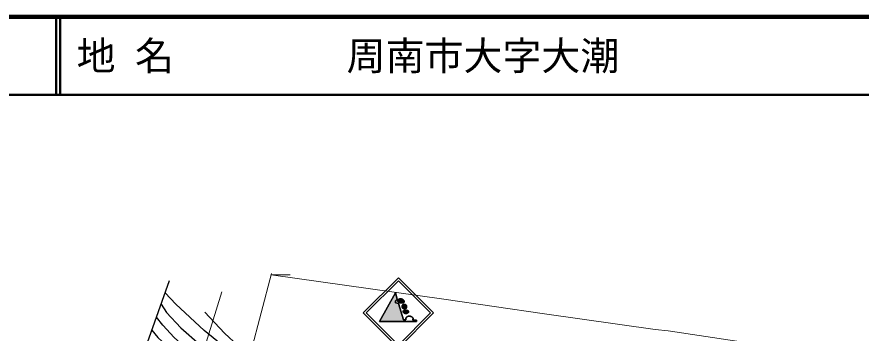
# Model space of a CAD drawing. Units: millimetres, scale not verified. Extents: x 40000 to 680000, y 20000 to 380000.
# Drawn here: x 362717 to 471056, y 339420 to 380000 of the extents above; entities that cross this region are included whole.
import ezdxf
from ezdxf.enums import TextEntityAlignment as Align

# ---------------------------------------------------------------- set-up
doc = ezdxf.new("R2010")
doc.units = ezdxf.units.MM
doc.header["$LTSCALE"] = 1000
for name, color, linetype, lineweight in [('M-BGD', 7, 'Continuous', 25), ('M-BMK-OTRS', 5, 'Continuous', 25), ('M-STR-HTXT', 7, 'Continuous', 13), ('M-STR-STRC', 7, 'Continuous', 25), ('M-TTL', 2, 'Continuous', 140), ('M-TTL-LINE', 7, 'Continuous', 50)]:
    doc.layers.add(name, color=color, linetype=linetype, lineweight=lineweight)
doc.layers.add('M-TTL-TXT', color=7, linetype='Continuous')
doc.styles.add('ＭＳ ゴシック', font='')
doc.styles.get('ＭＳ ゴシック').set_extended_font_data('MS Gothic')

msp = doc.modelspace()

# ---------------------------------------------------------------- hatches: boundary and pattern name
at = {"layer": 'M-STR-STRC'}
for points in [[(411710, 343237), (411292, 343302), (411292, 343554), (411537, 343785), (411306, 344593), (409233, 340892), (412378, 340892)], [(412363, 343625), (412347, 343644), (412331, 343662), (412303, 343691), (412274, 343718), (412244, 343743), (412214, 343765), (412183, 343786), (412151, 343803), (412118, 343819), (412084, 343832), (412049, 343842), (412013, 343850), (411976, 343854), (411940, 343854), (411903, 343849), (411867, 343842), (411831, 343831), (411795, 343817), (411759, 343801), (411723, 343782), (411688, 343763), (411653, 343742), (411634, 343728), (411617, 343712), (411603, 343693), (411592, 343673), (411582, 343652), (411575, 343630), (411571, 343608), (411569, 343586), (411570, 343566), (411573, 343547), (411576, 343538), (411580, 343529), (411584, 343520), (411589, 343512), (411594, 343503), (411601, 343494), (411607, 343485), (411615, 343475), (411623, 343465), (411631, 343453), (411649, 343429), (411667, 343409), (411685, 343391), (411703, 343376), (411721, 343363), (411740, 343351), (411759, 343341), (411778, 343332), (411798, 343324), (411818, 343316), (411864, 343299), (411912, 343283), (411961, 343268), (412012, 343255), (412064, 343247), (412115, 343242), (412166, 343243), (412216, 343250), (412264, 343265), (412309, 343287), (412328, 343300), (412346, 343314), (412363, 343329), (412378, 343346), (412392, 343363), (412405, 343382), (412415, 343401), (412423, 343420), (412429, 343440), (412432, 343460), (412432, 343482), (412429, 343503), (412423, 343524), (412415, 343545), (412404, 343565), (412392, 343585), (412378, 343605)], [(412765, 342850), (412758, 342875), (412749, 342899), (412739, 342922), (412726, 342945), (412712, 342967), (412696, 342987), (412678, 343006), (412659, 343024), (412639, 343040), (412617, 343055), (412594, 343068), (412571, 343080), (412546, 343089), (412521, 343097), (412496, 343103), (412470, 343107), (412444, 343109), (412417, 343109), (412392, 343107), (412368, 343104), (412343, 343099), (412319, 343093), (412296, 343084), (412273, 343075), (412251, 343063), (412230, 343050), (412210, 343036), (412192, 343020), (412180, 343008), (412169, 342996), (412159, 342983), (412150, 342969), (412141, 342955), (412132, 342941), (412125, 342926), (412118, 342910), (412112, 342894), (412107, 342878), (412104, 342868), (412102, 342858), (412099, 342847), (412098, 342837), (412097, 342827), (412096, 342816), (412096, 342806), (412097, 342796), (412099, 342786), (412101, 342776), (412119, 342734), (412143, 342696), (412174, 342661), (412210, 342631), (412251, 342605), (412296, 342583), (412344, 342565), (412393, 342553), (412444, 342545), (412495, 342542), (412520, 342542), (412545, 342544), (412569, 342547), (412593, 342552), (412616, 342558), (412638, 342567), (412658, 342578), (412677, 342590), (412695, 342605), (412710, 342623), (412722, 342638), (412732, 342654), (412741, 342671), (412749, 342688), (412756, 342706), (412762, 342724), (412766, 342742), (412769, 342761), (412771, 342780), (412771, 342799), (412769, 342825)], [(412967, 342108), (412972, 342122), (412976, 342137), (412978, 342152), (412979, 342167), (412978, 342186), (412974, 342204), (412968, 342222), (412961, 342240), (412952, 342257), (412941, 342274), (412929, 342290), (412916, 342304), (412901, 342318), (412886, 342330), (412867, 342342), (412848, 342352), (412827, 342361), (412806, 342368), (412785, 342373), (412763, 342377), (412740, 342380), (412717, 342382), (412693, 342383), (412669, 342385), (412630, 342386), (412591, 342385), (412554, 342382), (412516, 342377), (412480, 342370), (412445, 342360), (412412, 342347), (412380, 342331), (412350, 342312), (412323, 342290), (412312, 342279), (412304, 342267), (412296, 342253), (412291, 342239), (412286, 342223), (412283, 342208), (412282, 342192), (412281, 342176), (412283, 342161), (412285, 342146), (412290, 342129), (412297, 342112), (412305, 342097), (412316, 342082), (412328, 342068), (412341, 342054), (412356, 342040), (412371, 342025), (412388, 342009), (412406, 341991), (412428, 341970), (412451, 341952), (412473, 341937), (412495, 341924), (412518, 341914), (412540, 341907), (412563, 341901), (412586, 341898), (412609, 341897), (412633, 341897), (412663, 341899), (412694, 341904), (412725, 341911), (412755, 341921), (412785, 341933), (412814, 341947), (412842, 341964), (412869, 341982), (412893, 342004), (412916, 342027), (412927, 342040), (412937, 342052), (412946, 342066), (412954, 342079), (412961, 342093)]]:
    msp.add_hatch(color=256, dxfattribs=at).paths.add_polyline_path(points)

# ---------------------------------------------------------------- linework, layer by layer
at = {"layer": 'M-BGD'}
for points in [[(427805, 319771), (421131, 321586), (416544, 323164), (412143, 324807), (408032, 326581), (404143, 328338), (401800, 329432), (398134, 331278), (394842, 333383), (392713, 334985), (390229, 336917), (386770, 339747), (383107, 343139), (381758, 344608)], [(381226, 343125), (381937, 342077), (383770, 340077), (386202, 337972), (388401, 336231), (390734, 334503), (392959, 333092), (395362, 331633), (399271, 329554), (403391, 327628), (406801, 326032), (409468, 324901), (413077, 323472), (415448, 322596), (422228, 320364), (425453, 319337), (427000, 318838)], [(426477, 317998), (423770, 318700), (419970, 319902), (415944, 321264), (413019, 322202), (409613, 323496), (406360, 324713), (404518, 325478), (401945, 326665), (398158, 328512), (395939, 329653), (394080, 330690), (390969, 332652), (389381, 333710), (386559, 335799), (384638, 337284), (382910, 338836), (381462, 340456), (380634, 341470)], [(386835, 342102), (389356, 339430), (391100, 337774), (395790, 334277), (397652, 333040), (400484, 331522), (404671, 329253), (406964, 328317), (413111, 325719), (418948, 323395), (423755, 321600), (428630, 320267)], [(380035, 339796), (380807, 338872), (383041, 336799), (383974, 335723), (385437, 334687), (386758, 333667), (388468, 332372), (390017, 331476), (394180, 329089), (398907, 326531), (401728, 325105), (404410, 323993), (406785, 323161), (408547, 322545), (410960, 321752), (413056, 321003), (414425, 320641), (417354, 319612), (418583, 319277), (421149, 318664), (424403, 318011), (426241, 317619)]]:
    msp.add_lwpolyline(points, dxfattribs=at)
at = {"layer": 'M-BMK-OTRS'}
msp.add_line((362817, 291705), (382322, 346185), dxfattribs=at)
at = {"layer": 'M-STR-HTXT'}
for p, q in [((391040, 330622), (395389, 347069)), ((395340, 346882), (397795, 346885)), ((389010, 344722), (380621, 317496))]:
    msp.add_line(p, q, dxfattribs=at)
msp.add_lwpolyline([(491607, 332934), (471039, 335987), (446276, 339720), (444626, 339882), (430445, 341892), (417526, 343785), (395340, 346882)], dxfattribs=at)
at = {"layer": 'M-STR-STRC'}
for p, q in [((407168, 342003), (411668, 346503)), ((407521, 342003), (411668, 346150)), ((416168, 342003), (411668, 346503)), ((415815, 342003), (411668, 346150)), ((409233, 340892), (411306, 344593)), ((411306, 344593), (411537, 343785)), ((411537, 343785), (411292, 343554)), ((411292, 343554), (411292, 343302)), ((411292, 343302), (411710, 343237)), ((411710, 343237), (412316, 341108)), ((407168, 342003), (411668, 337503)), ((407521, 342003), (411668, 337856)), ((411668, 337856), (415815, 342003)), ((411668, 337503), (416168, 342003)), ((412626, 341108), (412626, 341318)), ((414004, 340892), (409233, 340892)), ((412316, 341108), (412626, 341108)), ((413543, 341087), (414004, 341087)), ((414004, 341087), (414004, 340892))]:
    msp.add_line(p, q, dxfattribs=at)
for points in [[(409233, 340892), (414004, 340892), (414004, 341087), (413543, 341087), (413543, 341097), (413543, 341107), (413543, 341117), (413543, 341127), (413543, 341137), (413544, 341147), (413544, 341157), (413545, 341167), (413546, 341177), (413546, 341187), (413548, 341202), (413550, 341217), (413552, 341232), (413554, 341247), (413555, 341262), (413556, 341277), (413556, 341292), (413556, 341306), (413554, 341320), (413551, 341334), (413546, 341350), (413538, 341365), (413529, 341380), (413519, 341394), (413507, 341407), (413494, 341421), (413480, 341433), (413466, 341445), (413451, 341457), (413435, 341468), (413405, 341490), (413373, 341509), (413342, 341527), (413310, 341543), (413277, 341557), (413244, 341570), (413211, 341580), (413177, 341587), (413142, 341593), (413107, 341596), (413071, 341597), (413034, 341595), (412998, 341590), (412961, 341583), (412926, 341574), (412891, 341562), (412857, 341547), (412825, 341531), (412795, 341511), (412766, 341490), (412750, 341475), (412734, 341460), (412719, 341443), (412705, 341427), (412691, 341409), (412677, 341392), (412664, 341373), (412652, 341355), (412639, 341336), (412626, 341318), (412626, 341108), (412316, 341108), (411710, 343237), (411292, 343302), (411292, 343554), (411537, 343785), (411306, 344593)], [(411573, 343547), (411570, 343566), (411569, 343586), (411571, 343608), (411575, 343630), (411582, 343652), (411592, 343673), (411603, 343693), (411617, 343712), (411634, 343728), (411653, 343742), (411688, 343763), (411723, 343782), (411759, 343801), (411795, 343817), (411831, 343831), (411867, 343842), (411903, 343849), (411940, 343854), (411976, 343854), (412013, 343850), (412049, 343842), (412084, 343832), (412118, 343819), (412151, 343803), (412183, 343786), (412214, 343765), (412244, 343743), (412274, 343718), (412303, 343691), (412331, 343662), (412347, 343644), (412363, 343625), (412378, 343605), (412392, 343585), (412404, 343565), (412415, 343545), (412423, 343524), (412429, 343503), (412432, 343482), (412432, 343460), (412429, 343440), (412423, 343420), (412415, 343401), (412405, 343382), (412392, 343363), (412378, 343346), (412363, 343329), (412346, 343314), (412328, 343300), (412309, 343287), (412264, 343265), (412216, 343250), (412166, 343243), (412115, 343242), (412064, 343247), (412012, 343255), (411961, 343268), (411912, 343283), (411864, 343299), (411818, 343316), (411798, 343324), (411778, 343332), (411759, 343341), (411740, 343351), (411721, 343363), (411703, 343376), (411685, 343391), (411667, 343409), (411649, 343429), (411631, 343453), (411623, 343465), (411615, 343475), (411607, 343485), (411601, 343494), (411594, 343503), (411589, 343512), (411584, 343520), (411580, 343529), (411576, 343538)], [(411573, 343547), (411570, 343566), (411569, 343586), (411571, 343608), (411575, 343630), (411582, 343652), (411592, 343673), (411603, 343693), (411617, 343712), (411634, 343728), (411653, 343742), (411688, 343763), (411723, 343782), (411759, 343801), (411795, 343817), (411831, 343831), (411867, 343842), (411903, 343849), (411940, 343854), (411976, 343854), (412013, 343850), (412049, 343842), (412084, 343832), (412118, 343819), (412151, 343803), (412183, 343786), (412214, 343765), (412244, 343743), (412274, 343718), (412303, 343691), (412331, 343662), (412347, 343644), (412363, 343625), (412378, 343605), (412392, 343585), (412404, 343565), (412415, 343545), (412423, 343524), (412429, 343503), (412432, 343482), (412432, 343460), (412429, 343440), (412423, 343420), (412415, 343401), (412405, 343382), (412392, 343363), (412378, 343346), (412363, 343329), (412346, 343314), (412328, 343300), (412309, 343287), (412264, 343265), (412216, 343250), (412166, 343243), (412115, 343242), (412064, 343247), (412012, 343255), (411961, 343268), (411912, 343283), (411864, 343299), (411818, 343316), (411798, 343324), (411778, 343332), (411759, 343341), (411740, 343351), (411721, 343363), (411703, 343376), (411685, 343391), (411667, 343409), (411649, 343429), (411631, 343453), (411623, 343465), (411615, 343475), (411607, 343485), (411601, 343494), (411594, 343503), (411589, 343512), (411584, 343520), (411580, 343529), (411576, 343538)], [(412495, 342542), (412520, 342542), (412545, 342544), (412569, 342547), (412593, 342552), (412616, 342558), (412638, 342567), (412658, 342578), (412677, 342590), (412695, 342605), (412710, 342623), (412722, 342638), (412732, 342654), (412741, 342671), (412749, 342688), (412756, 342706), (412762, 342724), (412766, 342742), (412769, 342761), (412771, 342780), (412771, 342799), (412769, 342825), (412765, 342850), (412758, 342875), (412749, 342899), (412739, 342922), (412726, 342945), (412712, 342967), (412696, 342987), (412678, 343006), (412659, 343024), (412639, 343040), (412617, 343055), (412594, 343068), (412571, 343080), (412546, 343089), (412521, 343097), (412496, 343103), (412470, 343107), (412444, 343109), (412417, 343109), (412392, 343107), (412368, 343104), (412343, 343099), (412319, 343093), (412296, 343084), (412273, 343075), (412251, 343063), (412230, 343050), (412210, 343036), (412192, 343020), (412180, 343008), (412169, 342996), (412159, 342983), (412150, 342969), (412141, 342955), (412132, 342941), (412125, 342926), (412118, 342910), (412112, 342894), (412107, 342878), (412104, 342868), (412102, 342858), (412099, 342847), (412098, 342837), (412097, 342827), (412096, 342816), (412096, 342806), (412097, 342796), (412099, 342786), (412101, 342776), (412119, 342734), (412143, 342696), (412174, 342661), (412210, 342631), (412251, 342605), (412296, 342583), (412344, 342565), (412393, 342553), (412444, 342545)], [(412495, 342542), (412520, 342542), (412545, 342544), (412569, 342547), (412593, 342552), (412616, 342558), (412638, 342567), (412658, 342578), (412677, 342590), (412695, 342605), (412710, 342623), (412722, 342638), (412732, 342654), (412741, 342671), (412749, 342688), (412756, 342706), (412762, 342724), (412766, 342742), (412769, 342761), (412771, 342780), (412771, 342799), (412769, 342825), (412765, 342850), (412758, 342875), (412749, 342899), (412739, 342922), (412726, 342945), (412712, 342967), (412696, 342987), (412678, 343006), (412659, 343024), (412639, 343040), (412617, 343055), (412594, 343068), (412571, 343080), (412546, 343089), (412521, 343097), (412496, 343103), (412470, 343107), (412444, 343109), (412417, 343109), (412392, 343107), (412368, 343104), (412343, 343099), (412319, 343093), (412296, 343084), (412273, 343075), (412251, 343063), (412230, 343050), (412210, 343036), (412192, 343020), (412180, 343008), (412169, 342996), (412159, 342983), (412150, 342969), (412141, 342955), (412132, 342941), (412125, 342926), (412118, 342910), (412112, 342894), (412107, 342878), (412104, 342868), (412102, 342858), (412099, 342847), (412098, 342837), (412097, 342827), (412096, 342816), (412096, 342806), (412097, 342796), (412099, 342786), (412101, 342776), (412119, 342734), (412143, 342696), (412174, 342661), (412210, 342631), (412251, 342605), (412296, 342583), (412344, 342565), (412393, 342553), (412444, 342545)], [(412285, 342146), (412283, 342161), (412281, 342176), (412282, 342192), (412283, 342208), (412286, 342223), (412291, 342239), (412296, 342253), (412304, 342267), (412312, 342279), (412323, 342290), (412350, 342312), (412380, 342331), (412412, 342347), (412445, 342360), (412480, 342370), (412516, 342377), (412554, 342382), (412591, 342385), (412630, 342386), (412669, 342385), (412693, 342383), (412717, 342382), (412740, 342380), (412763, 342377), (412785, 342373), (412806, 342368), (412827, 342361), (412848, 342352), (412867, 342342), (412886, 342330), (412901, 342318), (412916, 342304), (412929, 342290), (412941, 342274), (412952, 342257), (412961, 342240), (412968, 342222), (412974, 342204), (412978, 342186), (412979, 342167), (412978, 342152), (412976, 342137), (412972, 342122), (412967, 342108), (412961, 342093), (412954, 342079), (412946, 342066), (412937, 342052), (412927, 342040), (412916, 342027), (412893, 342004), (412869, 341982), (412842, 341964), (412814, 341947), (412785, 341933), (412755, 341921), (412725, 341911), (412694, 341904), (412663, 341899), (412633, 341897), (412609, 341897), (412586, 341898), (412563, 341901), (412540, 341907), (412518, 341914), (412495, 341924), (412473, 341937), (412451, 341952), (412428, 341970), (412406, 341991), (412388, 342009), (412371, 342025), (412356, 342040), (412341, 342054), (412328, 342068), (412316, 342082), (412305, 342097), (412297, 342112), (412290, 342129)], [(412285, 342146), (412283, 342161), (412281, 342176), (412282, 342192), (412283, 342208), (412286, 342223), (412291, 342239), (412296, 342253), (412304, 342267), (412312, 342279), (412323, 342290), (412350, 342312), (412380, 342331), (412412, 342347), (412445, 342360), (412480, 342370), (412516, 342377), (412554, 342382), (412591, 342385), (412630, 342386), (412669, 342385), (412693, 342383), (412717, 342382), (412740, 342380), (412763, 342377), (412785, 342373), (412806, 342368), (412827, 342361), (412848, 342352), (412867, 342342), (412886, 342330), (412901, 342318), (412916, 342304), (412929, 342290), (412941, 342274), (412952, 342257), (412961, 342240), (412968, 342222), (412974, 342204), (412978, 342186), (412979, 342167), (412978, 342152), (412976, 342137), (412972, 342122), (412967, 342108), (412961, 342093), (412954, 342079), (412946, 342066), (412937, 342052), (412927, 342040), (412916, 342027), (412893, 342004), (412869, 341982), (412842, 341964), (412814, 341947), (412785, 341933), (412755, 341921), (412725, 341911), (412694, 341904), (412663, 341899), (412633, 341897), (412609, 341897), (412586, 341898), (412563, 341901), (412540, 341907), (412518, 341914), (412495, 341924), (412473, 341937), (412451, 341952), (412428, 341970), (412406, 341991), (412388, 342009), (412371, 342025), (412356, 342040), (412341, 342054), (412328, 342068), (412316, 342082), (412305, 342097), (412297, 342112), (412290, 342129)]]:
    msp.add_lwpolyline(points, close=True, dxfattribs=at)
msp.add_lwpolyline([(412626, 341318), (412639, 341336), (412652, 341355), (412664, 341373), (412677, 341392), (412691, 341409), (412705, 341427), (412719, 341443), (412734, 341460), (412750, 341475), (412766, 341490), (412795, 341511), (412825, 341531), (412857, 341547), (412891, 341562), (412926, 341574), (412961, 341583), (412998, 341590), (413034, 341595), (413071, 341597), (413107, 341596), (413142, 341593), (413177, 341587), (413211, 341580), (413244, 341570), (413277, 341557), (413310, 341543), (413342, 341527), (413373, 341509), (413405, 341490), (413435, 341468), (413451, 341457), (413466, 341445), (413480, 341433), (413494, 341421), (413507, 341407), (413519, 341394), (413529, 341380), (413538, 341365), (413546, 341350), (413551, 341334), (413554, 341320), (413556, 341306), (413556, 341292), (413556, 341277), (413555, 341262), (413554, 341247), (413552, 341232), (413550, 341217), (413548, 341202), (413546, 341187), (413546, 341177), (413545, 341167), (413544, 341157), (413544, 341147), (413543, 341137), (413543, 341127), (413543, 341117), (413543, 341107), (413543, 341097), (413543, 341087)], dxfattribs=at)
at = {"layer": 'M-TTL'}
msp.add_line((680000, 380000), (40000, 380000), dxfattribs=at)
at = {"layer": 'M-TTL-LINE'}
for p, q in [((367750, 380000), (367750, 370000)), ((368250, 380000), (368250, 370000)), ((40000, 370000), (680000, 370000))]:
    msp.add_line(p, q, dxfattribs=at)

# ---------------------------------------------------------------- texts
at = {"layer": 'M-TTL-TXT', "style": 'ＭＳ ゴシック'}
for s, p in [('地 名', (370380, 375000)), ('周南市大字大潮', (405024, 375000))]:
    msp.add_text(s, height=3666, dxfattribs=at).set_placement(p, align=Align.MIDDLE_LEFT)

doc.saveas('drawing.dxf')
